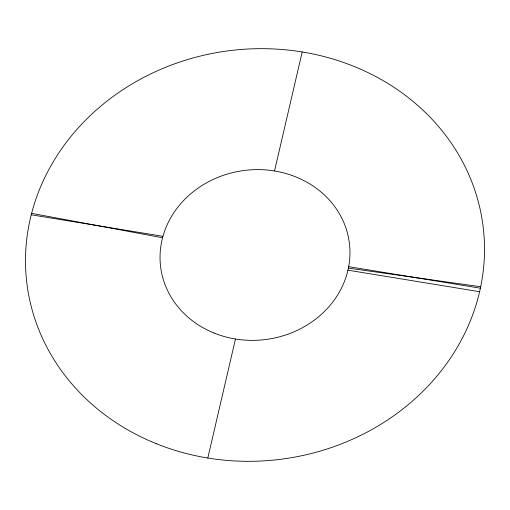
<?xml version="1.0" encoding="UTF-8"?>
<svg xmlns="http://www.w3.org/2000/svg" width="510" height="510" viewBox="0 0 510 510"><rect width="100%" height="100%" fill="white"/><g stroke="black" fill="none" stroke-linecap="round" stroke-linejoin="round"><path stroke-width="0.76" d="M207.812 458.031L235.473 339.01M274.527 170.977L302.188 51.956M348.387 268.132L480.688 286.741M31.244 214.786L162.875 236.302M348.751 266.685L480.414 288.207M347.941 270.185L479.604 291.707M31.614 213.339L162.562 237.756M156.194 443.649A229.882 205.906 -7.4 0 0 483.799 233.019A229.882 205.906 -7.4 0 0 125.007 88.313A229.882 205.906 -7.4 0 0 156.194 443.649M214.117 333.055A95.121 85.202 -7.4 0 0 349.675 245.897A95.121 85.202 -7.4 0 0 201.208 186.023A95.121 85.202 -7.4 0 0 214.117 333.055"/></g></svg>
